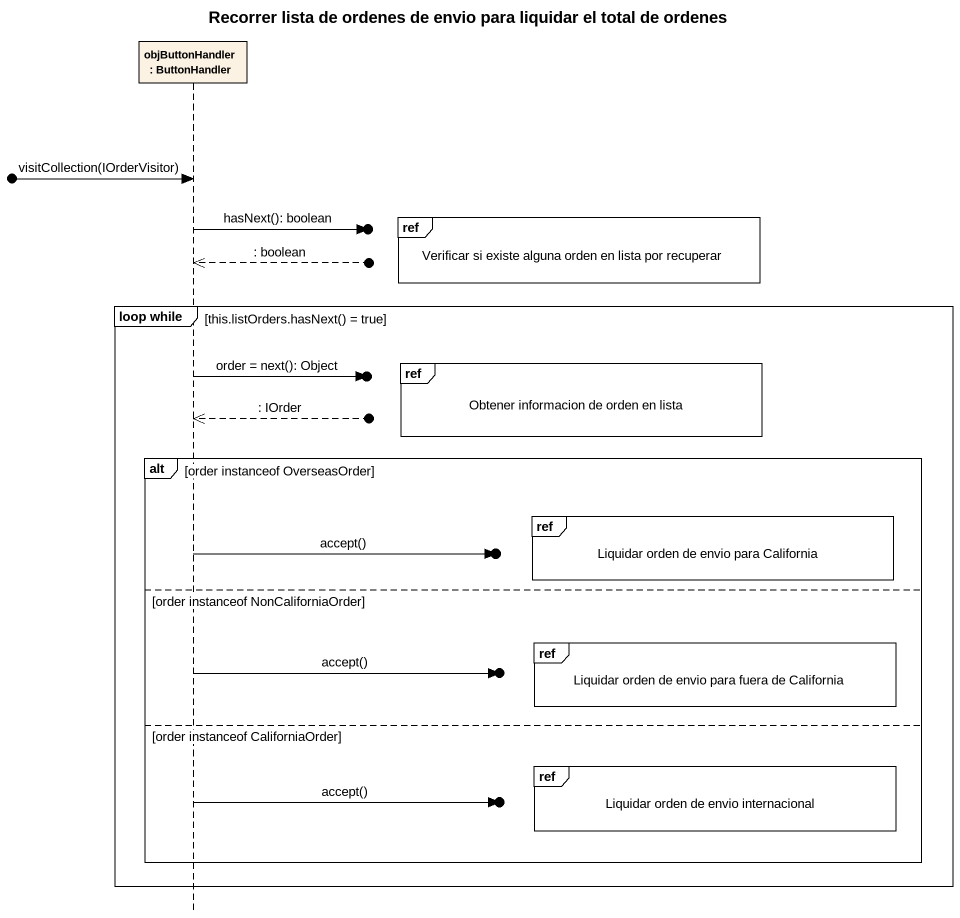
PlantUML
@startuml
title Recorrer lista de ordenes de envio para liquidar el total de ordenes
hide footbox
participant "objButtonHandler : ButtonHandler" as objButtonHandler

[o-> objButtonHandler : visitCollection(IOrderVisitor)
ref over objButtonHandler : Verificar si existe alguna orden en lista por recuperar
objButtonHandler ->o] : hasNext(): boolean
objButtonHandler <<--o] : : boolean
group loop while [this.listOrders.hasNext() = true]
  ref over objButtonHandler : Obtener informacion de orden en lista
  objButtonHandler ->o] : order = next(): Object
  objButtonHandler <<--o] : : IOrder
  alt order instanceof OverseasOrder
    ref over objButtonHandler : Liquidar orden de envio para California
    objButtonHandler ->o] : accept()
  else order instanceof NonCaliforniaOrder
    ref over objButtonHandler : Liquidar orden de envio para fuera de California
    objButtonHandler ->o] : accept()
  else order instanceof CaliforniaOrder
    ref over objButtonHandler : Liquidar orden de envio internacional
    objButtonHandler ->o] : accept()
  end
end
@enduml
